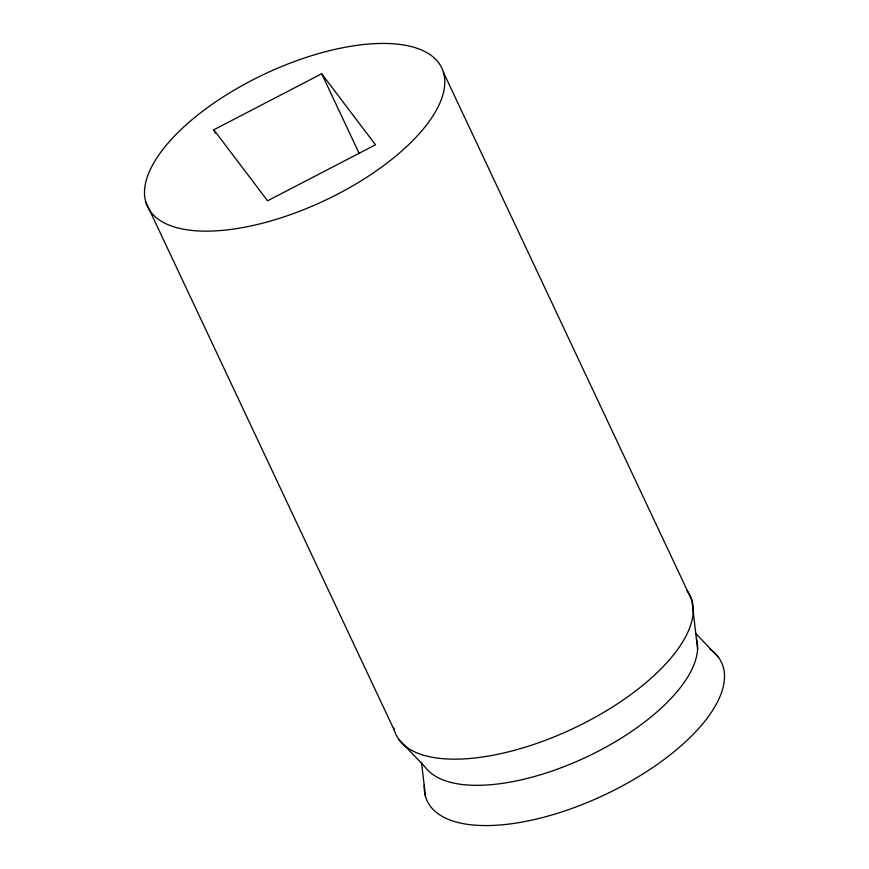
<?xml version="1.0" encoding="UTF-8"?>
<svg xmlns="http://www.w3.org/2000/svg" width="869" height="869" viewBox="0 0 869 869"><rect width="100%" height="100%" fill="white"/><g stroke="black" fill="none" stroke-linecap="round" stroke-linejoin="round"><path stroke-width="1.3" d="M213.807 129.796L321.693 73.756L375.484 144.786L267.587 200.815L213.807 129.796L215.523 133.457M695.45 633.208L718.218 656.997M399.24 740.008L425.658 767.609A150.446 64.773 -25.2 0 0 587.965 756.323A150.446 64.773 -25.2 0 0 696.384 638.465M443.462 72.388A162.644 70.02 -25.2 0 1 237.552 228.46A162.644 70.02 -25.2 0 1 202.922 111.015A162.644 70.02 -25.2 0 1 443.462 72.388L691.92 600.392L697.59 649.024M321.693 73.756L359.082 153.216M145.818 202.195L394.287 730.199M421.53 762.471L425.538 796.612M686.966 590.583A162.644 70.02 -25.2 0 1 572.15 729.015A162.644 70.02 -25.2 0 1 393.679 727.798M709.712 649.034A162.644 70.02 -25.2 0 1 605.965 794.223A162.644 70.02 -25.2 0 1 424.246 785.207"/></g></svg>
